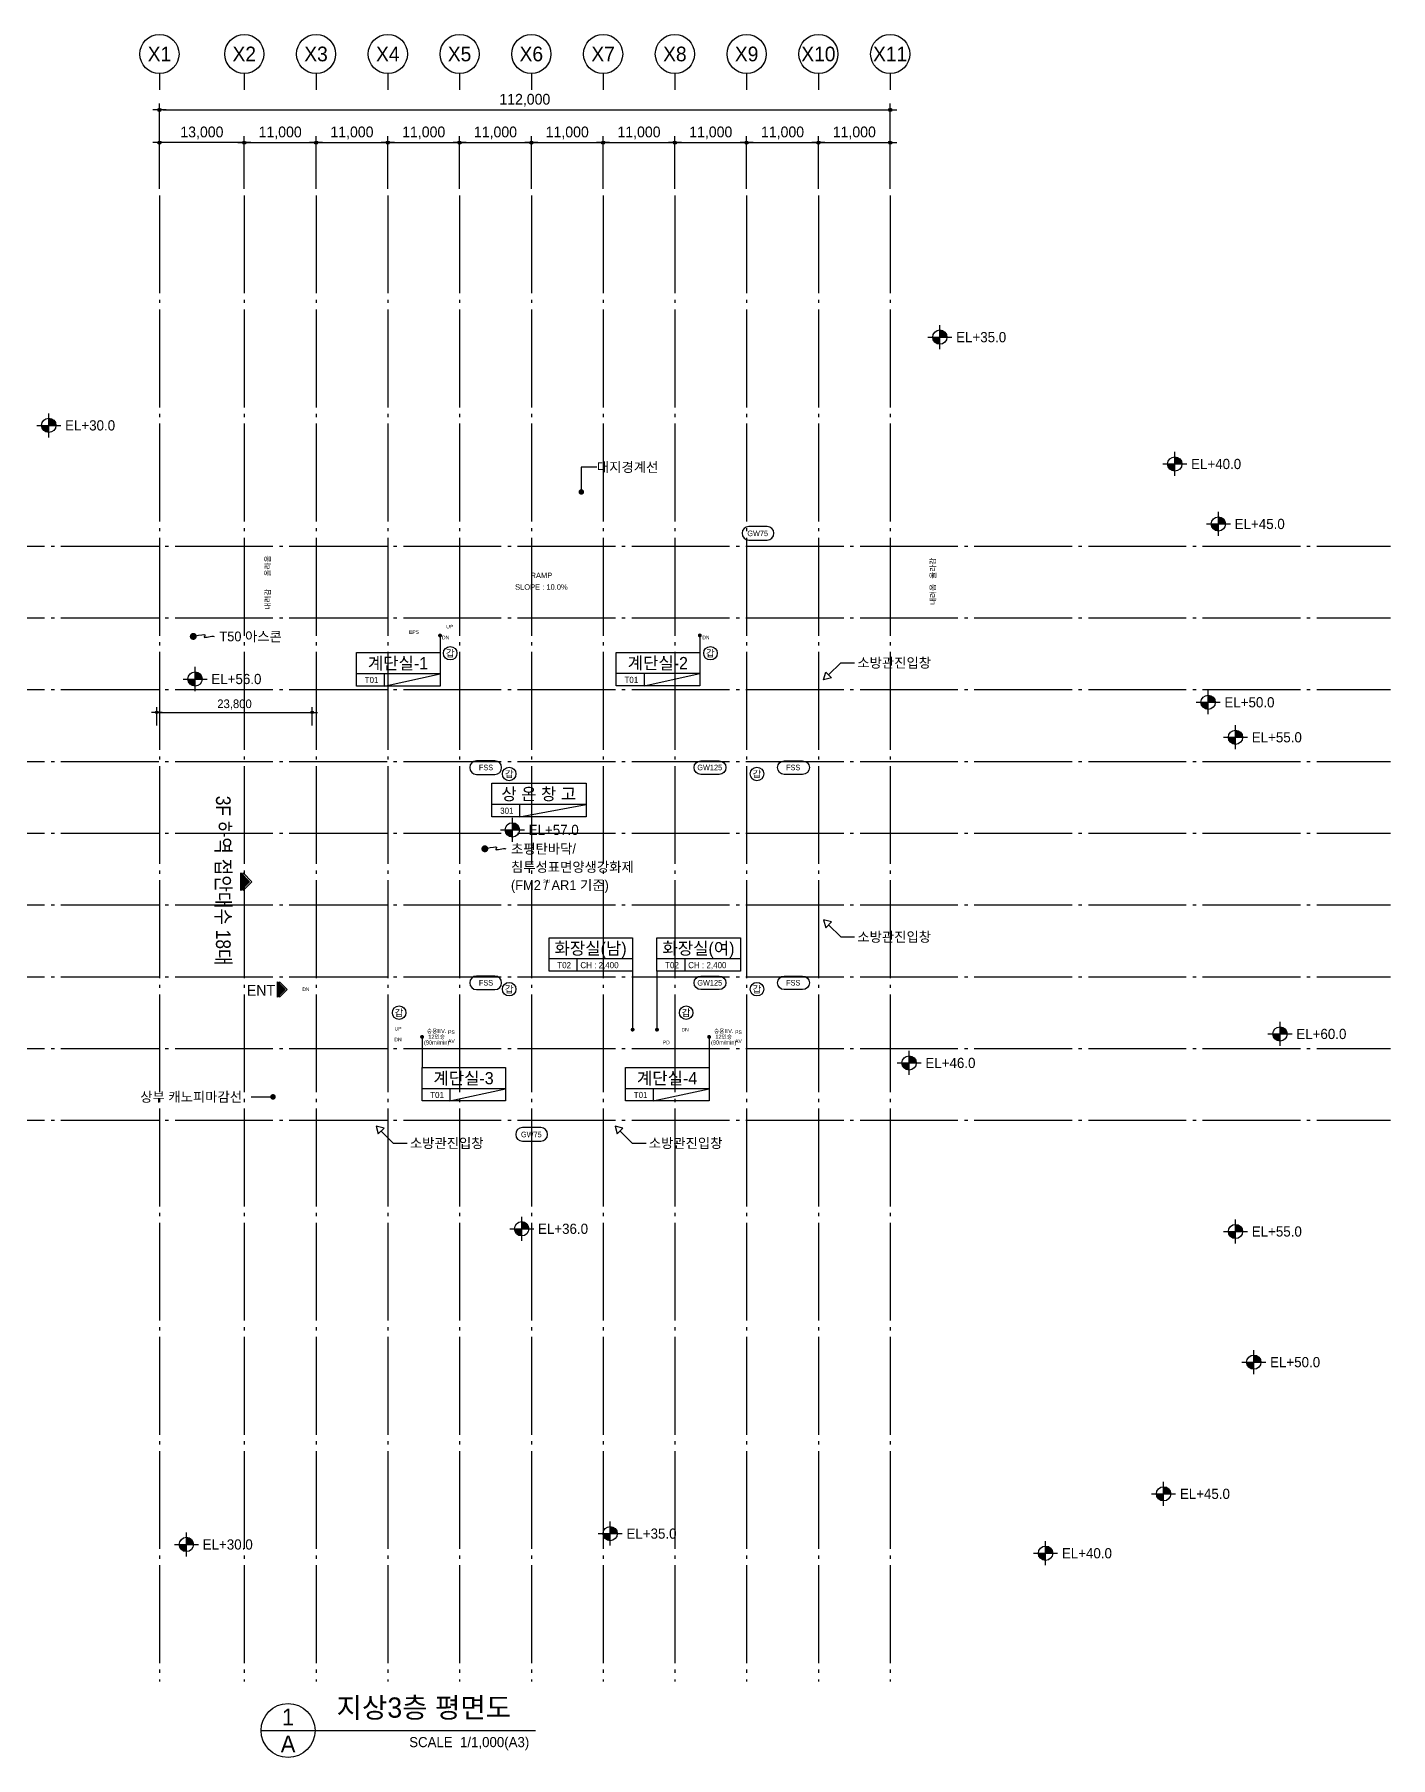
# Model space of a CAD drawing. Header units: millimetres. Extents: x 252735598 to 255219468, y 504282078 to 504550014.
# Drawn here: x 254541212 to 254749067, y 504285874 to 504550014 of the extents above; entities that cross this region are included whole.
import ezdxf
from ezdxf.enums import TextEntityAlignment as Align

# ---------------------------------------------------------------- set-up
doc = ezdxf.new("R2010")
doc.units = ezdxf.units.MM
doc.linetypes.add('CEN', pattern=[35, 30, -2, 1, -2])
for name, color, linetype in [('4A.TEC CEN', 1, 'CEN'), ('4A.TEC DIM', 7, 'Continuous'), ('4A.TEC TEXT', 7, 'Continuous'), ('4A.TEC TEXT 1', 3, 'Continuous'), ('4A.TEC TEXT 2', 3, 'Continuous'), ('4A.TEC 심볼', 7, 'Continuous'), ('㈜SE&C DIM', 7, 'Continuous'), ('㈜SE&C TEXT', 7, 'Continuous'), ('㈜SE&C TEXT 1', 3, 'Continuous')]:
    doc.layers.add(name, color=color, linetype=linetype)
doc.layers.add('DEFPOINT', color=135, linetype='Continuous', plot=False)
doc.styles.add('돋움', font='')
doc.styles.get('돋움').set_extended_font_data('돋움')
doc.dimstyles.new('DIM_400(외부치수)', dxfattribs={"dimscale": 1200, "dimtxt": 3.3, "dimasz": 1, "dimexe": 2, "dimexo": 2, "dimgap": 1, "dimtad": 1, "dimdec": 0, "dimdsep": 46, "dimlunit": 6, "dimtxsty": '돋움', "dimblk1": 'DIMDOT', "dimblk2": 'DIMDOT', "dimsah": 1, "dimcen": 2.5, "dimdle": 1.5, "dimclrd": 8, "dimclre": 8, "dimclrt": 3, "dimadec": 0, "dimazin": 0, "dimtfac": 1, "dimtdec": 0, "dimtix": 1, "dimtmove": 2, "dimatfit": 3, "dimldrblk": 'DIMDOT', "dimfxl": 1, "dimtvp": 1, "dimtolj": 1, "dimtzin": 0, "dimarcsym": 0})
doc.dimstyles.new('DIM_600(외부치수)', dxfattribs={"dimscale": 400, "dimtxt": 3.3, "dimasz": 1, "dimexe": 2, "dimexo": 2, "dimgap": 1, "dimtad": 1, "dimdec": 0, "dimdsep": 46, "dimlunit": 6, "dimtxsty": '돋움', "dimblk1": 'DIMDOT', "dimblk2": 'DIMDOT', "dimsah": 1, "dimcen": 2.5, "dimdle": 1.5, "dimclrd": 8, "dimclre": 8, "dimclrt": 3, "dimadec": 0, "dimazin": 0, "dimtfac": 1, "dimtdec": 0, "dimtix": 1, "dimtmove": 2, "dimatfit": 3, "dimldrblk": 'DIMDOT', "dimfxl": 1, "dimtvp": 1, "dimtolj": 1, "dimtzin": 0, "dimarcsym": 0})

# ---------------------------------------------------------------- blocks, each defined once
blk = doc.blocks.new('DIMDOT')
at = {"color": 0}
blk.add_line((-2, 0), (2, 0), dxfattribs=at)
for radius in [0.5, 0.25]:
    blk.add_circle((0, 0), radius, dxfattribs=at)
blk = doc.blocks.new('*D94')
at = {"layer": '4A.TEC DIM', "color": 8, "lineweight": -2, "transparency": 16777216}
for p, q in [((169308, -38163), (169308, -25069)), ((169808, -26069), (280808, -26069)), ((281308, -38163), (281308, -25069))]:
    blk.add_line(p, q, dxfattribs=at)
at = {"layer": 'Defpoints', "color": 0, "transparency": 16777216}
for p in [(281308, -26069), (169308, -39163), (281308, -39163)]:
    blk.add_point(p, dxfattribs=at)
at = {"layer": '4A.TEC DIM', "color": 8, "lineweight": -2, "transparency": 16777216, "xscale": 500, "yscale": 500, "zscale": 500, "rotation": 180}
blk.add_blockref('DIMDOT', (169308, -26069), dxfattribs=at)
at = {"layer": '4A.TEC DIM', "color": 8, "lineweight": -2, "transparency": 16777216, "xscale": 500, "yscale": 500, "zscale": 500}
blk.add_blockref('DIMDOT', (281308, -26069), dxfattribs=at)
at = {"layer": '4A.TEC DIM', "color": 3, "transparency": 16777216, "insert": (225308, -24584), "char_height": 1650, "attachment_point": 5, "style": '돋움'}
blk.add_mtext('\\A1;112,000', dxfattribs=at)
blk = doc.blocks.new('ccs122')
at = {"layer": '4A.TEC 심볼'}
blk.add_line((0, 8), (0, 3), dxfattribs=at)
blk.add_circle((0, 14), 6, dxfattribs=at)
at = {"layer": '4A.TEC TEXT 2', "color": 3, "style": '돋움'}
blk.add_attdef('NO', text='', height=4.5, dxfattribs=at).set_placement((-0.01, 14.02), align=Align.MIDDLE_CENTER)
blk = doc.blocks.new('*D103')
at = {"layer": '4A.TEC DIM', "color": 8, "lineweight": -2, "transparency": 16777216}
for p, q in [((169308, -38163), (169308, -30082)), ((181808, -31082), (169808, -31082)), ((182308, -38163), (182308, -30082))]:
    blk.add_line(p, q, dxfattribs=at)
at = {"layer": 'Defpoints', "color": 0, "transparency": 16777216}
for p in [(169308, -31082), (169308, -39163), (182308, -39163)]:
    blk.add_point(p, dxfattribs=at)
at = {"layer": '4A.TEC DIM', "color": 8, "lineweight": -2, "transparency": 16777216, "xscale": 500, "yscale": 500, "zscale": 500, "rotation": 180}
blk.add_blockref('DIMDOT', (169308, -31082), dxfattribs=at)
at = {"layer": '4A.TEC DIM', "color": 8, "lineweight": -2, "transparency": 16777216, "xscale": 500, "yscale": 500, "zscale": 500}
blk.add_blockref('DIMDOT', (182308, -31082), dxfattribs=at)
at = {"layer": '4A.TEC DIM', "color": 3, "transparency": 16777216, "insert": (175808, -29597), "char_height": 1650, "attachment_point": 5, "style": '돋움'}
blk.add_mtext('\\A1;13,000', dxfattribs=at)
blk = doc.blocks.new('*D105')
at = {"layer": '4A.TEC DIM', "color": 8, "lineweight": -2, "transparency": 16777216}
for p, q in [((270308, -38163), (270308, -30082)), ((270808, -31082), (280808, -31082)), ((281308, -38163), (281308, -30082))]:
    blk.add_line(p, q, dxfattribs=at)
at = {"layer": 'Defpoints', "color": 0, "transparency": 16777216}
for p in [(281308, -31082), (270308, -39163), (281308, -39163)]:
    blk.add_point(p, dxfattribs=at)
at = {"layer": '4A.TEC DIM', "color": 8, "lineweight": -2, "transparency": 16777216, "xscale": 500, "yscale": 500, "zscale": 500, "rotation": 180}
blk.add_blockref('DIMDOT', (270308, -31082), dxfattribs=at)
at = {"layer": '4A.TEC DIM', "color": 8, "lineweight": -2, "transparency": 16777216, "xscale": 500, "yscale": 500, "zscale": 500}
blk.add_blockref('DIMDOT', (281308, -31082), dxfattribs=at)
at = {"layer": '4A.TEC DIM', "color": 3, "transparency": 16777216, "insert": (275808, -29597), "char_height": 1650, "attachment_point": 5, "style": '돋움'}
blk.add_mtext('\\A1;11,000', dxfattribs=at)
blk = doc.blocks.new('*D106')
at = {"layer": '4A.TEC DIM', "color": 8, "lineweight": -2, "transparency": 16777216}
for p, q in [((259308, -38163), (259308, -30082)), ((259808, -31082), (269808, -31082)), ((270308, -38163), (270308, -30082))]:
    blk.add_line(p, q, dxfattribs=at)
at = {"layer": 'Defpoints', "color": 0, "transparency": 16777216}
for p in [(270308, -31082), (259308, -39163), (270308, -39163)]:
    blk.add_point(p, dxfattribs=at)
at = {"layer": '4A.TEC DIM', "color": 8, "lineweight": -2, "transparency": 16777216, "xscale": 500, "yscale": 500, "zscale": 500, "rotation": 180}
blk.add_blockref('DIMDOT', (259308, -31082), dxfattribs=at)
at = {"layer": '4A.TEC DIM', "color": 8, "lineweight": -2, "transparency": 16777216, "xscale": 500, "yscale": 500, "zscale": 500}
blk.add_blockref('DIMDOT', (270308, -31082), dxfattribs=at)
at = {"layer": '4A.TEC DIM', "color": 3, "transparency": 16777216, "insert": (264808, -29597), "char_height": 1650, "attachment_point": 5, "style": '돋움'}
blk.add_mtext('\\A1;11,000', dxfattribs=at)
blk = doc.blocks.new('*D107')
at = {"layer": '4A.TEC DIM', "color": 8, "lineweight": -2, "transparency": 16777216}
for p, q in [((248308, -38163), (248308, -30082)), ((248808, -31082), (258808, -31082)), ((259308, -38163), (259308, -30082))]:
    blk.add_line(p, q, dxfattribs=at)
at = {"layer": 'Defpoints', "color": 0, "transparency": 16777216}
for p in [(259308, -31082), (248308, -39163), (259308, -39163)]:
    blk.add_point(p, dxfattribs=at)
at = {"layer": '4A.TEC DIM', "color": 8, "lineweight": -2, "transparency": 16777216, "xscale": 500, "yscale": 500, "zscale": 500, "rotation": 180}
blk.add_blockref('DIMDOT', (248308, -31082), dxfattribs=at)
at = {"layer": '4A.TEC DIM', "color": 8, "lineweight": -2, "transparency": 16777216, "xscale": 500, "yscale": 500, "zscale": 500}
blk.add_blockref('DIMDOT', (259308, -31082), dxfattribs=at)
at = {"layer": '4A.TEC DIM', "color": 3, "transparency": 16777216, "insert": (253808, -29597), "char_height": 1650, "attachment_point": 5, "style": '돋움'}
blk.add_mtext('\\A1;11,000', dxfattribs=at)
blk = doc.blocks.new('*D108')
at = {"layer": '4A.TEC DIM', "color": 8, "lineweight": -2, "transparency": 16777216}
for p, q in [((237308, -38163), (237308, -30082)), ((237808, -31082), (247808, -31082)), ((248308, -38163), (248308, -30082))]:
    blk.add_line(p, q, dxfattribs=at)
at = {"layer": 'Defpoints', "color": 0, "transparency": 16777216}
for p in [(248308, -31082), (237308, -39163), (248308, -39163)]:
    blk.add_point(p, dxfattribs=at)
at = {"layer": '4A.TEC DIM', "color": 8, "lineweight": -2, "transparency": 16777216, "xscale": 500, "yscale": 500, "zscale": 500, "rotation": 180}
blk.add_blockref('DIMDOT', (237308, -31082), dxfattribs=at)
at = {"layer": '4A.TEC DIM', "color": 8, "lineweight": -2, "transparency": 16777216, "xscale": 500, "yscale": 500, "zscale": 500}
blk.add_blockref('DIMDOT', (248308, -31082), dxfattribs=at)
at = {"layer": '4A.TEC DIM', "color": 3, "transparency": 16777216, "insert": (242808, -29597), "char_height": 1650, "attachment_point": 5, "style": '돋움'}
blk.add_mtext('\\A1;11,000', dxfattribs=at)
blk = doc.blocks.new('*D109')
at = {"layer": '4A.TEC DIM', "color": 8, "lineweight": -2, "transparency": 16777216}
for p, q in [((226308, -38163), (226308, -30082)), ((226808, -31082), (236808, -31082)), ((237308, -38163), (237308, -30082))]:
    blk.add_line(p, q, dxfattribs=at)
at = {"layer": 'Defpoints', "color": 0, "transparency": 16777216}
for p in [(237308, -31082), (226308, -39163), (237308, -39163)]:
    blk.add_point(p, dxfattribs=at)
at = {"layer": '4A.TEC DIM', "color": 8, "lineweight": -2, "transparency": 16777216, "xscale": 500, "yscale": 500, "zscale": 500, "rotation": 180}
blk.add_blockref('DIMDOT', (226308, -31082), dxfattribs=at)
at = {"layer": '4A.TEC DIM', "color": 8, "lineweight": -2, "transparency": 16777216, "xscale": 500, "yscale": 500, "zscale": 500}
blk.add_blockref('DIMDOT', (237308, -31082), dxfattribs=at)
at = {"layer": '4A.TEC DIM', "color": 3, "transparency": 16777216, "insert": (231808, -29597), "char_height": 1650, "attachment_point": 5, "style": '돋움'}
blk.add_mtext('\\A1;11,000', dxfattribs=at)
blk = doc.blocks.new('*D110')
at = {"layer": '4A.TEC DIM', "color": 8, "lineweight": -2, "transparency": 16777216}
for p, q in [((215308, -38163), (215308, -30082)), ((215808, -31082), (225808, -31082)), ((226308, -38163), (226308, -30082))]:
    blk.add_line(p, q, dxfattribs=at)
at = {"layer": 'Defpoints', "color": 0, "transparency": 16777216}
for p in [(226308, -31082), (215308, -39163), (226308, -39163)]:
    blk.add_point(p, dxfattribs=at)
at = {"layer": '4A.TEC DIM', "color": 8, "lineweight": -2, "transparency": 16777216, "xscale": 500, "yscale": 500, "zscale": 500, "rotation": 180}
blk.add_blockref('DIMDOT', (215308, -31082), dxfattribs=at)
at = {"layer": '4A.TEC DIM', "color": 8, "lineweight": -2, "transparency": 16777216, "xscale": 500, "yscale": 500, "zscale": 500}
blk.add_blockref('DIMDOT', (226308, -31082), dxfattribs=at)
at = {"layer": '4A.TEC DIM', "color": 3, "transparency": 16777216, "insert": (220808, -29597), "char_height": 1650, "attachment_point": 5, "style": '돋움'}
blk.add_mtext('\\A1;11,000', dxfattribs=at)
blk = doc.blocks.new('*D111')
at = {"layer": '4A.TEC DIM', "color": 8, "lineweight": -2, "transparency": 16777216}
for p, q in [((204308, -38163), (204308, -30082)), ((204808, -31082), (214808, -31082)), ((215308, -38163), (215308, -30082))]:
    blk.add_line(p, q, dxfattribs=at)
at = {"layer": 'Defpoints', "color": 0, "transparency": 16777216}
for p in [(215308, -31082), (204308, -39163), (215308, -39163)]:
    blk.add_point(p, dxfattribs=at)
at = {"layer": '4A.TEC DIM', "color": 8, "lineweight": -2, "transparency": 16777216, "xscale": 500, "yscale": 500, "zscale": 500, "rotation": 180}
blk.add_blockref('DIMDOT', (204308, -31082), dxfattribs=at)
at = {"layer": '4A.TEC DIM', "color": 8, "lineweight": -2, "transparency": 16777216, "xscale": 500, "yscale": 500, "zscale": 500}
blk.add_blockref('DIMDOT', (215308, -31082), dxfattribs=at)
at = {"layer": '4A.TEC DIM', "color": 3, "transparency": 16777216, "insert": (209808, -29597), "char_height": 1650, "attachment_point": 5, "style": '돋움'}
blk.add_mtext('\\A1;11,000', dxfattribs=at)
blk = doc.blocks.new('*D112')
at = {"layer": '4A.TEC DIM', "color": 8, "lineweight": -2, "transparency": 16777216}
for p, q in [((193308, -38163), (193308, -30082)), ((193808, -31082), (203808, -31082)), ((204308, -38163), (204308, -30082))]:
    blk.add_line(p, q, dxfattribs=at)
at = {"layer": 'Defpoints', "color": 0, "transparency": 16777216}
for p in [(204308, -31082), (193308, -39163), (204308, -39163)]:
    blk.add_point(p, dxfattribs=at)
at = {"layer": '4A.TEC DIM', "color": 8, "lineweight": -2, "transparency": 16777216, "xscale": 500, "yscale": 500, "zscale": 500, "rotation": 180}
blk.add_blockref('DIMDOT', (193308, -31082), dxfattribs=at)
at = {"layer": '4A.TEC DIM', "color": 8, "lineweight": -2, "transparency": 16777216, "xscale": 500, "yscale": 500, "zscale": 500}
blk.add_blockref('DIMDOT', (204308, -31082), dxfattribs=at)
at = {"layer": '4A.TEC DIM', "color": 3, "transparency": 16777216, "insert": (198808, -29597), "char_height": 1650, "attachment_point": 5, "style": '돋움'}
blk.add_mtext('\\A1;11,000', dxfattribs=at)
blk = doc.blocks.new('*D113')
at = {"layer": '4A.TEC DIM', "color": 8, "lineweight": -2, "transparency": 16777216}
for p, q in [((182308, -38163), (182308, -30082)), ((182808, -31082), (192808, -31082)), ((193308, -38163), (193308, -30082))]:
    blk.add_line(p, q, dxfattribs=at)
at = {"layer": 'Defpoints', "color": 0, "transparency": 16777216}
for p in [(193308, -31082), (182308, -39163), (193308, -39163)]:
    blk.add_point(p, dxfattribs=at)
at = {"layer": '4A.TEC DIM', "color": 8, "lineweight": -2, "transparency": 16777216, "xscale": 500, "yscale": 500, "zscale": 500, "rotation": 180}
blk.add_blockref('DIMDOT', (182308, -31082), dxfattribs=at)
at = {"layer": '4A.TEC DIM', "color": 8, "lineweight": -2, "transparency": 16777216, "xscale": 500, "yscale": 500, "zscale": 500}
blk.add_blockref('DIMDOT', (193308, -31082), dxfattribs=at)
at = {"layer": '4A.TEC DIM', "color": 3, "transparency": 16777216, "insert": (187808, -29597), "char_height": 1650, "attachment_point": 5, "style": '돋움'}
blk.add_mtext('\\A1;11,000', dxfattribs=at)
blk = doc.blocks.new('FL-LEVEL1')
at = {"layer": '4A.TEC 심볼', "linetype": 'ByBlock'}
h = blk.add_hatch(color=256, dxfattribs=at)
h.paths.add_polyline_path([(295, 175), (295, 0), (470, 0, 0.414214)])
h.paths.add_polyline_path([(295, 0), (120, 0, 0.414214), (295, -175)])
for p, q in [((0, 0), (590, 0)), ((295, -295), (295, 295))]:
    blk.add_line(p, q, dxfattribs=at)
blk.add_circle((295, 0), 175, dxfattribs=at)
at = {"layer": '4A.TEC TEXT 2', "color": 3, "linetype": 'ByBlock', "style": '돋움'}
blk.add_attdef('FL', text='', height=250, dxfattribs=at).set_placement((695, 0), align=Align.MIDDLE_LEFT)
blk = doc.blocks.new('zw$CF70')
at = {"layer": '4A.TEC 심볼', "color": 1, "const_width": 640}
blk.add_lwpolyline([(320, 7842, 1), (961, 7842, 1)], format="xyb", close=True, dxfattribs=at)
at = {"layer": '4A.TEC 심볼', "color": 1}
blk.add_lwpolyline([(642, 7842), (1607, 8062), (2240, 8164), (2606, 8172), (2767, 8112), (2789, 8009), (2736, 7889), (2671, 7777), (2659, 7697), (2749, 7670), (2931, 7686), (3177, 7730), (3464, 7787), (3763, 7842), (4050, 7880), (4299, 7885), (4484, 7842)], dxfattribs=at)
at = {"layer": '4A.TEC TEXT', "style": '돋움'}
for s, height, p in [('초평탄바닥/', 1800, (5445, 7842)), ('침투성표면양생강화제', 1800, (5445, 4499)), ('(FM2 / AR1 기준)', 1800, (5445, 1156)), ('3rd', 600, (11376, 1901))]:
    blk.add_text(s, height=height, dxfattribs=at).set_placement(p, align=Align.MIDDLE_LEFT)
blk = doc.blocks.new('*D58')
at = {"layer": 'Defpoints', "color": 0, "transparency": 16777216}
for p in [(254583774, 504446099), (254559974, 504443306), (254583774, 504443306)]:
    blk.add_point(p, dxfattribs=at)
at = {"layer": '㈜SE&C DIM', "color": 8, "lineweight": -2, "ltscale": 10, "transparency": 16777216}
for p, q in [((254559974, 504444106), (254559974, 504446899)), ((254583774, 504444106), (254583774, 504446899)), ((254560374, 504446099), (254583374, 504446099))]:
    blk.add_line(p, q, dxfattribs=at)
at = {"layer": '㈜SE&C DIM', "color": 8, "lineweight": -2, "transparency": 16777216, "xscale": 400, "yscale": 400, "zscale": 400, "rotation": 180}
blk.add_blockref('DIMDOT', (254559974, 504446099), dxfattribs=at)
at = {"layer": '㈜SE&C DIM', "color": 8, "lineweight": -2, "transparency": 16777216, "xscale": 400, "yscale": 400, "zscale": 400}
blk.add_blockref('DIMDOT', (254583774, 504446099), dxfattribs=at)
at = {"layer": '㈜SE&C DIM', "color": 3, "transparency": 16777216, "insert": (254571874, 504447287), "char_height": 1320, "attachment_point": 5, "style": '돋움'}
blk.add_mtext('\\A1;23,800', dxfattribs=at)
blk = doc.blocks.new('dwg9CDF')
at = {"layer": '4A.TEC 심볼', "color": 3, "linetype": 'ByBlock'}
ref = blk.add_blockref('FL-LEVEL1', (287075, -60898, 36666), dxfattribs=dict(at, xscale=6.250000000000405, yscale=6.250000000000405, zscale=6.250000000000405))
ref.add_attrib('FL', 'EL+35.0', dxfattribs={"layer": '4A.TEC TEXT 1', "color": 3, "linetype": 'ByBlock', "height": 1562.5, "style": '돋움'}).set_placement((291419, -60898, 36666), align=Align.MIDDLE_LEFT)
ref = blk.add_blockref('FL-LEVEL1', (150493, -74424, 31666), dxfattribs=dict(at, xscale=6.250000000000405, yscale=6.250000000000405, zscale=6.250000000000405))
ref.add_attrib('FL', 'EL+30.0', dxfattribs={"layer": '4A.TEC TEXT 1', "color": 3, "linetype": 'ByBlock', "height": 1562.5, "style": '돋움'}).set_placement((154837, -74424, 31666), align=Align.MIDDLE_LEFT)
ref = blk.add_blockref('FL-LEVEL1', (323089, -80342, 36666), dxfattribs=dict(at, xscale=6.250000000000405, yscale=6.250000000000405, zscale=6.250000000000405))
ref.add_attrib('FL', 'EL+40.0', dxfattribs={"layer": '4A.TEC TEXT 1', "color": 3, "linetype": 'ByBlock', "height": 1562.5, "style": '돋움'}).set_placement((327433, -80342, 36666), align=Align.MIDDLE_LEFT)
ref = blk.add_blockref('FL-LEVEL1', (329769, -89536, 46666), dxfattribs=dict(at, xscale=6.250000000000405, yscale=6.250000000000405, zscale=6.250000000000405))
ref.add_attrib('FL', 'EL+45.0', dxfattribs={"layer": '4A.TEC TEXT 1', "color": 3, "linetype": 'ByBlock', "height": 1562.5, "style": '돋움'}).set_placement((334113, -89536, 46666), align=Align.MIDDLE_LEFT)
ref = blk.add_blockref('FL-LEVEL1', (328195, -116874, 51666), dxfattribs=dict(at, xscale=6.250000000000405, yscale=6.250000000000405, zscale=6.250000000000405))
ref.add_attrib('FL', 'EL+50.0', dxfattribs={"layer": '4A.TEC TEXT 1', "color": 3, "linetype": 'ByBlock', "height": 1562.5, "style": '돋움'}).set_placement((332539, -116874, 51666), align=Align.MIDDLE_LEFT)
ref = blk.add_blockref('FL-LEVEL1', (332391, -122240, 56666), dxfattribs=dict(at, xscale=6.250000000000405, yscale=6.250000000000405, zscale=6.250000000000405))
ref.add_attrib('FL', 'EL+55.0', dxfattribs={"layer": '4A.TEC TEXT 1', "color": 3, "linetype": 'ByBlock', "height": 1562.5, "style": '돋움'}).set_placement((336735, -122240, 56666), align=Align.MIDDLE_LEFT)
ref = blk.add_blockref('FL-LEVEL1', (339218, -167717, 226666), dxfattribs=dict(at, xscale=6.250000000000405, yscale=6.250000000000405, zscale=6.250000000000405))
ref.add_attrib('FL', 'EL+60.0', dxfattribs={"layer": '4A.TEC TEXT 1', "color": 3, "linetype": 'ByBlock', "height": 1562.5, "style": '돋움'}).set_placement((343562, -167717, 226666), align=Align.MIDDLE_LEFT)
ref = blk.add_blockref('FL-LEVEL1', (332391, -197997, 56666), dxfattribs=dict(at, xscale=6.250000000000405, yscale=6.250000000000405, zscale=6.250000000000405))
ref.add_attrib('FL', 'EL+55.0', dxfattribs={"layer": '4A.TEC TEXT 1', "color": 3, "linetype": 'ByBlock', "height": 1562.5, "style": '돋움'}).set_placement((336735, -197997, 56666), align=Align.MIDDLE_LEFT)
ref = blk.add_blockref('FL-LEVEL1', (335195, -218028, 51666), dxfattribs=dict(at, xscale=6.250000000000405, yscale=6.250000000000405, zscale=6.250000000000405))
ref.add_attrib('FL', 'EL+50.0', dxfattribs={"layer": '4A.TEC TEXT 1', "color": 3, "linetype": 'ByBlock', "height": 1562.5, "style": '돋움'}).set_placement((339539, -218028, 51666), align=Align.MIDDLE_LEFT)
ref = blk.add_blockref('FL-LEVEL1', (321367, -238214, 46666), dxfattribs=dict(at, xscale=6.250000000000405, yscale=6.250000000000405, zscale=6.250000000000405))
ref.add_attrib('FL', 'EL+45.0', dxfattribs={"layer": '4A.TEC TEXT 1', "color": 3, "linetype": 'ByBlock', "height": 1562.5, "style": '돋움'}).set_placement((325711, -238214, 46666), align=Align.MIDDLE_LEFT)
ref = blk.add_blockref('FL-LEVEL1', (236546, -244313, 36666), dxfattribs=dict(at, xscale=6.250000000000405, yscale=6.250000000000405, zscale=6.250000000000405))
ref.add_attrib('FL', 'EL+35.0', dxfattribs={"layer": '4A.TEC TEXT 1', "color": 3, "linetype": 'ByBlock', "height": 1562.5, "style": '돋움'}).set_placement((240890, -244313, 36666), align=Align.MIDDLE_LEFT)
ref = blk.add_blockref('FL-LEVEL1', (171588, -245977, 31666), dxfattribs=dict(at, xscale=6.250000000000405, yscale=6.250000000000405, zscale=6.250000000000405))
ref.add_attrib('FL', 'EL+30.0', dxfattribs={"layer": '4A.TEC TEXT 1', "color": 3, "linetype": 'ByBlock', "height": 1562.5, "style": '돋움'}).set_placement((175932, -245977, 31666), align=Align.MIDDLE_LEFT)
ref = blk.add_blockref('FL-LEVEL1', (303281, -247320, 41666), dxfattribs=dict(at, xscale=6.250000000000405, yscale=6.250000000000405, zscale=6.250000000000405))
ref.add_attrib('FL', 'EL+40.0', dxfattribs={"layer": '4A.TEC TEXT 1', "color": 3, "linetype": 'ByBlock', "height": 1562.5, "style": '돋움'}).set_placement((307625, -247320, 41666), align=Align.MIDDLE_LEFT)
blk = doc.blocks.new('dwgFD3B')
at = {"layer": '4A.TEC CEN', "color": 250, "ltscale": 500}
for p, q in [((49194.51, -92936.83, -3333.33), (358000, -92936.83, -3333.33)), ((49194.51, -103936.83, -3333.33), (358000, -103936.83, -3333.33)), ((49194.51, -114936.83, -3333.33), (358000, -114936.83, -3333.33)), ((49194.51, -125936.83, -3333.33), (358000, -125936.83, -3333.33)), ((49194.51, -136936.83, -3333.33), (358000, -136936.83, -3333.33)), ((49194.51, -147936.83, -3333.33), (358000, -147936.83, -3333.33)), ((49194.51, -158936.83, -3333.33), (358000, -158936.83, -3333.33)), ((49194.51, -169936.83, -3333.33), (358000, -169936.83, -3333.33)), ((49194.51, -180936.83, -3333.33), (358000, -180936.83, -3333.33))]:
    blk.add_line(p, q, dxfattribs=at)
at = {"layer": '4A.TEC CEN', "color": 250, "ltscale": 500, "elevation": -3333.33}
for points in [[(169307.63, -39163.16), (169307.63, -267000)], [(182307.63, -39163.16), (182307.63, -267000)], [(193307.63, -39163.16), (193307.63, -267000)], [(204307.63, -39163.16), (204307.63, -267000)], [(215307.63, -39163.16), (215307.63, -267000)], [(226307.63, -39163.16), (226307.63, -267000)], [(237307.63, -39163.16), (237307.63, -267000)], [(248307.63, -39163.16), (248307.63, -267000)], [(259307.63, -39163.16), (259307.63, -267000)], [(270307.63, -39163.16), (270307.63, -267000)], [(281307.63, -39163.16), (281307.63, -267000)]]:
    blk.add_lwpolyline(points, dxfattribs=at)
at = {"layer": '4A.TEC 심볼'}
ref = blk.add_blockref('ccs122', (169307.63, -24500.01, 1666.22), dxfattribs=dict(at, xscale=499.9999977496833, yscale=499.9999977496833, zscale=499.9999977496833))
ref.add_attrib('NO', 'X1', dxfattribs={"layer": '0', "color": 3, "height": 2250, "style": '돋움'}).set_placement((169304.55, -17491.05, 1666.22), align=Align.MIDDLE_CENTER)
ref = blk.add_blockref('ccs122', (182307.63, -24500, -3333.78), dxfattribs=dict(at, xscale=499.9999977496833, yscale=499.9999977496833, zscale=499.9999977496833))
ref.add_attrib('NO', 'X2', dxfattribs={"layer": '0', "color": 3, "height": 2250, "style": '돋움'}).set_placement((182304.55, -17491.04, -3333.78), align=Align.MIDDLE_CENTER)
ref = blk.add_blockref('ccs122', (193307.63, -24500, -3333.78), dxfattribs=dict(at, xscale=499.9999977496833, yscale=499.9999977496833, zscale=499.9999977496833))
ref.add_attrib('NO', 'X3', dxfattribs={"layer": '0', "color": 3, "height": 2250, "style": '돋움'}).set_placement((193304.55, -17491.04, -3333.78), align=Align.MIDDLE_CENTER)
ref = blk.add_blockref('ccs122', (204307.63, -24500, -3333.78), dxfattribs=dict(at, xscale=499.9999977496833, yscale=499.9999977496833, zscale=499.9999977496833))
ref.add_attrib('NO', 'X4', dxfattribs={"layer": '0', "color": 3, "height": 2250, "style": '돋움'}).set_placement((204304.55, -17491.04, -3333.78), align=Align.MIDDLE_CENTER)
ref = blk.add_blockref('ccs122', (215307.63, -24500, -3333.78), dxfattribs=dict(at, xscale=499.9999977496833, yscale=499.9999977496833, zscale=499.9999977496833))
ref.add_attrib('NO', 'X5', dxfattribs={"layer": '0', "color": 3, "height": 2250, "style": '돋움'}).set_placement((215304.55, -17491.04, -3333.78), align=Align.MIDDLE_CENTER)
ref = blk.add_blockref('ccs122', (226307.63, -24500, -3333.78), dxfattribs=dict(at, xscale=499.9999977496833, yscale=499.9999977496833, zscale=499.9999977496833))
ref.add_attrib('NO', 'X6', dxfattribs={"layer": '0', "color": 3, "height": 2250, "style": '돋움'}).set_placement((226304.55, -17491.04, -3333.78), align=Align.MIDDLE_CENTER)
ref = blk.add_blockref('ccs122', (237307.63, -24499.99, -3333.78), dxfattribs=dict(at, xscale=499.9999977496833, yscale=499.9999977496833, zscale=499.9999977496833))
ref.add_attrib('NO', 'X7', dxfattribs={"layer": '0', "color": 3, "height": 2250, "style": '돋움'}).set_placement((237304.55, -17491.04, -3333.78), align=Align.MIDDLE_CENTER)
ref = blk.add_blockref('ccs122', (248307.63, -24500, -3333.78), dxfattribs=dict(at, xscale=499.9999977496833, yscale=499.9999977496833, zscale=499.9999977496833))
ref.add_attrib('NO', 'X8', dxfattribs={"layer": '0', "color": 3, "height": 2250, "style": '돋움'}).set_placement((248304.55, -17491.04, -3333.78), align=Align.MIDDLE_CENTER)
ref = blk.add_blockref('ccs122', (259307.63, -24499.99, -3333.78), dxfattribs=dict(at, xscale=499.9999977496833, yscale=499.9999977496833, zscale=499.9999977496833))
ref.add_attrib('NO', 'X9', dxfattribs={"layer": '0', "color": 3, "height": 2250, "style": '돋움'}).set_placement((259304.55, -17491.04, -3333.78), align=Align.MIDDLE_CENTER)
ref = blk.add_blockref('ccs122', (270307.63, -24500, -3333.78), dxfattribs=dict(at, xscale=499.9999977496833, yscale=499.9999977496833, zscale=499.9999977496833))
ref.add_attrib('NO', 'X10', dxfattribs={"layer": '0', "color": 3, "height": 2250, "style": '돋움'}).set_placement((270304.55, -17491.04, -3333.78), align=Align.MIDDLE_CENTER)
ref = blk.add_blockref('ccs122', (281307.63, -24500, -3333.78), dxfattribs=dict(at, xscale=499.9999977496833, yscale=499.9999977496833, zscale=499.9999977496833))
ref.add_attrib('NO', 'X11', dxfattribs={"layer": '0', "color": 3, "height": 2250, "style": '돋움'}).set_placement((281304.55, -17491.04, -3333.78), align=Align.MIDDLE_CENTER)
at = {"layer": '4A.TEC DIM'}
for base, p1, p2, picture, middle in [((281307.63, -26068.86, 1666.22), (169307.63, -39163.16, 1666.22), (281307.63, -39163.16, 1666.22), '*D94', (225307.63, -24583.79, 1666.22)), ((169307.63, -31081.58, 1666.22), (182307.63, -39163.16, 1666.22), (169307.63, -39163.16, 1666.22), '*D103', (175807.63, -29596.51, 1666.22))]:
    dim = blk.add_linear_dim(base=base, p1=p1, p2=p2, dimstyle='DIM_600(외부치수)', override={"dimscale": 500, "dimdec": 1, "dimtxsty": '돋움', "dimblk1": 'DIMDOT', "dimblk2": 'DIMDOT'}, dxfattribs=at)
    dim.commit()
    dim.dimension.update_dxf_attribs({"geometry": picture, "text_midpoint": middle})
for base, p1, p2, picture, middle in [((193307.63, -31081.58, 1666.67), (182307.63, -39163.16, 1666.67), (193307.63, -39163.16, 1666.67), '*D113', (187807.63, -29596.51, 1666.67)), ((204307.63, -31081.58, 6666.22), (193307.63, -39163.16, 6666.22), (204307.63, -39163.16, 6666.22), '*D112', (198807.63, -29596.51, 6666.22)), ((215307.63, -31081.58, 1666.22), (204307.63, -39163.16, 1666.22), (215307.63, -39163.16, 1666.22), '*D111', (209807.63, -29596.51, 1666.22)), ((226307.63, -31081.58, 1666.22), (215307.63, -39163.16, 1666.22), (226307.63, -39163.16, 1666.22), '*D110', (220807.63, -29596.51, 1666.22)), ((237307.63, -31081.58, 1666.22), (226307.63, -39163.16, 1666.22), (237307.63, -39163.16, 1666.22), '*D109', (231807.63, -29596.51, 1666.22)), ((248307.63, -31081.58, 11666.22), (237307.63, -39163.16, 11666.22), (248307.63, -39163.16, 11666.22), '*D108', (242807.63, -29596.51, 11666.22)), ((259307.63, -31081.58, 6666.22), (248307.63, -39163.16, 6666.22), (259307.63, -39163.16, 6666.22), '*D107', (253807.63, -29596.51, 6666.22)), ((270307.63, -31081.58, 1666.22), (259307.63, -39163.16, 1666.22), (270307.63, -39163.16, 1666.22), '*D106', (264807.63, -29596.51, 1666.22)), ((281307.63, -31081.58, 1666.22), (270307.63, -39163.16, 1666.22), (281307.63, -39163.16, 1666.22), '*D105', (275807.63, -29596.51, 1666.22))]:
    dim = blk.add_linear_dim(base=base, p1=p1, p2=p2, angle=180, dimstyle='DIM_600(외부치수)', override={"dimscale": 500, "dimdec": 1, "dimtxsty": '돋움', "dimblk1": 'DIMDOT', "dimblk2": 'DIMDOT'}, dxfattribs=at)
    dim.commit()
    dim.dimension.update_dxf_attribs({"geometry": picture, "text_midpoint": middle})

msp = doc.modelspace()

# ---------------------------------------------------------------- hatches: boundary and pattern name
at = {"layer": '4A.TEC 심볼'}
for points in [[(254572831.7, 504418806.8), (254572831.7, 504421475.4), (254574166, 504420141.1)], [(254578446.2, 504402434.9), (254578446.2, 504404807), (254579632.3, 504403620.9)]]:
    msp.add_hatch(color=256, dxfattribs=at).paths.add_polyline_path(points)

# ---------------------------------------------------------------- linework, layer by layer
for p, q in [((254603378.4, 504457850.5), (254603378.4, 504455258.6)), ((254643198.4, 504457870.5), (254643198.4, 504455278.6)), ((254603378.4, 504452008.6), (254590578.5, 504452008.6)), ((254594828.5, 504450133.6), (254603378.4, 504452008.6)), ((254594828.5, 504452008.6), (254594828.5, 504450133.6)), ((254643198.4, 504452028.6), (254630398.5, 504452028.6)), ((254634648.5, 504450153.6), (254643198.4, 504452028.6)), ((254634648.5, 504452028.6), (254634648.5, 504450153.6)), ((254625778.9, 504431967.2), (254611312.3, 504431967.2)), ((254615562.3, 504431967.2), (254615562.3, 504430092.2)), ((254615562.3, 504430092.2), (254625778.9, 504431967.2)), ((254632897.3, 504408297.5), (254620097.4, 504408297.5)), ((254624347.4, 504408297.5), (254624347.4, 504406422.5)), ((254649429.2, 504408297.5), (254636629.3, 504408297.5)), ((254640879.3, 504408297.5), (254640879.3, 504406422.5)), ((254632897.3, 504406422.5), (254632897.3, 504397460.5, -38344.4)), ((254636629.3, 504406422.5), (254636629.3, 504397460.5, -38344.4)), ((254600620, 504396359, 6250), (254600620, 504391644.3, 6250)), ((254644620, 504396322.5, 6250), (254644620, 504391644.3, 6250)), ((254613419.9, 504388394.3, 6250), (254600620, 504388394.3, 6250)), ((254604870, 504386519.3, 6250), (254613419.9, 504388394.3, 6250)), ((254604870, 504388394.3, 6250), (254604870, 504386519.3, 6250)), ((254644620, 504388394.3, 6250), (254631820.1, 504388394.3, 6250)), ((254636070.1, 504386519.3, 6250), (254644620, 504388394.3, 6250)), ((254636070.1, 504388394.3, 6250), (254636070.1, 504386519.3, 6250)), ((254575947.8, 504290014.2, 3333.3), (254618024.2, 504290014.2, 3333.3))]:
    msp.add_line(p, q, dxfattribs=at)
at = {"layer": '4A.TEC 심볼', "color": 1}
for points, elevation in [([(254627421.2, 504483688.1), (254625033.8, 504483688.1), (254625033.8, 504479880.3)], 3332.9), ([(254574423.4, 504387150.8), (254577774.2, 504387150.8)], -0.4), ([(254594356.8, 504381907.8), (254596217.7, 504380046.9)], 0.4), ([(254630969.3, 504381907.8), (254632830.2, 504380046.9)], 0.4), ([(254596217.7, 504380046.9), (254598342.8, 504380046.9)], 0.4), ([(254632830.2, 504380046.9), (254634955.3, 504380046.9)], 0.4)]:
    msp.add_lwpolyline(points, dxfattribs=dict(at, elevation=elevation))
for points, const_width, elevation in [([(254624820.3, 504479880.3, 1), (254625247.3, 504479880.3, 1)], 427, 3332.9), ([(254565287.4, 504457736.3, 1), (254565821.1, 504457736.3, 1)], 533.7, 0.4), ([(254577987.7, 504387150.8, 1), (254577560.7, 504387150.8, 1)], 427, -0.4)]:
    msp.add_lwpolyline(points, format="xyb", close=True, dxfattribs=dict(at, const_width=const_width, elevation=elevation))
at = {"layer": '4A.TEC 심볼'}
for points in [[(254653518.7, 504474590), (254650702.3, 504474590, 1), (254650702.3, 504472516.3), (254653518.7, 504472516.3, 1)], [(254618823.4, 504382437.1), (254616007, 504382437.1, 1), (254616007, 504380363.4), (254618823.4, 504380363.4, 1)]]:
    msp.add_lwpolyline(points, format="xyb", close=True, dxfattribs=at)
at = {"layer": '4A.TEC 심볼', "color": 1}
for points in [[(254565555.1, 504457736.3), (254566359.6, 504457919.9), (254566887.3, 504458004.6), (254567191.8, 504458011.4), (254567326.4, 504457961.4), (254567344.7, 504457875.8), (254567300.1, 504457775.7), (254567246.2, 504457682.1), (254567236.3, 504457616.2), (254567311.5, 504457593.4), (254567462.7, 504457606.8), (254567668.3, 504457643.6), (254567906.8, 504457691.2), (254568156.5, 504457737), (254568395.9, 504457768.2), (254568603.4, 504457772.2), (254568757.4, 504457736.3)], [(254662943.3, 504451826.1), (254664804.2, 504453686.9)], [(254664804.2, 504453686.9), (254666929.3, 504453686.9)], [(254662943.3, 504413527.8), (254664804.2, 504411666.9)], [(254664804.2, 504411666.9), (254666929.3, 504411666.9)]]:
    msp.add_lwpolyline(points, dxfattribs=at)
at = {"layer": '4A.TEC 심볼', "const_width": 298.9}
for points in [[(254603228.9, 504457868.8, 1), (254603527.8, 504457868.8, 1)], [(254643048.9, 504457888.8, 1), (254643347.8, 504457888.8, 1)]]:
    msp.add_lwpolyline(points, format="xyb", close=True, dxfattribs=at)
at = {"layer": '4A.TEC 심볼'}
for points in [[(254590578.5, 504455258.6), (254603378.4, 504455258.6), (254603378.4, 504450133.6), (254590578.5, 504450133.6)], [(254630398.5, 504455278.6), (254643198.4, 504455278.6), (254643198.4, 504450153.6), (254630398.5, 504450153.6)], [(254611312.3, 504435217.2), (254625778.9, 504435217.2), (254625778.9, 504430092.2), (254611312.3, 504430092.2)], [(254620097.4, 504411547.5), (254632897.3, 504411547.5), (254632897.3, 504406422.5), (254620097.4, 504406422.5)], [(254636629.3, 504411547.5), (254649429.2, 504411547.5), (254649429.2, 504406422.5), (254636629.3, 504406422.5)]]:
    msp.add_lwpolyline(points, close=True, dxfattribs=at)
at = {"layer": '4A.TEC 심볼', "color": 1}
for points in [[(254662177.9, 504451060.6), (254662501.4, 504452268), (254663385.3, 504451384.1)], [(254662177.9, 504414293.3), (254662501.4, 504413085.9), (254663385.3, 504413969.8)]]:
    msp.add_lwpolyline(points, close=True, dxfattribs=at)
at = {"layer": '4A.TEC 심볼'}
for points, elevation in [([(254608969, 504436592.6), (254611785.4, 504436592.6, 1), (254611785.4, 504438666.3), (254608969, 504438666.3, 1)], -5.5), ([(254646165.6, 504436592.6), (254643349.2, 504436592.6, -1), (254643349.2, 504438666.3), (254646165.6, 504438666.3, -1)], -6), ([(254658959.2, 504436592.6), (254656142.8, 504436592.6, -1), (254656142.8, 504438666.3), (254658959.2, 504438666.3, -1)], -6), ([(254608969, 504403592.6), (254611785.4, 504403592.6, 1), (254611785.4, 504405666.3), (254608969, 504405666.3, 1)], -5.5), ([(254646165.6, 504403592.6), (254643349.2, 504403592.6, -1), (254643349.2, 504405666.3), (254646165.6, 504405666.3, -1)], -6), ([(254658959.2, 504403592.6), (254656142.8, 504403592.6, -1), (254656142.8, 504405666.3), (254658959.2, 504405666.3, -1)], -6)]:
    msp.add_lwpolyline(points, format="xyb", close=True, dxfattribs=dict(at, elevation=elevation))
for points in [[(254574166, 504420141.1), (254572831.7, 504418806.8), (254572831.7, 504421475.4), (254574166, 504420141.1)], [(254574521.8, 504420141.1), (254573187.5, 504418806.8), (254573187.5, 504421475.4), (254574521.8, 504420141.1)]]:
    msp.add_lwpolyline(points, dxfattribs=at)
at = {"layer": '4A.TEC 심볼', "elevation": 4165.7}
for points in [[(254579632.3, 504403620.9), (254578446.2, 504402434.9), (254578446.2, 504404807), (254579632.3, 504403620.9)], [(254579948.5, 504403620.9), (254578762.5, 504402434.9), (254578762.5, 504404807), (254579948.5, 504403620.9)]]:
    msp.add_lwpolyline(points, dxfattribs=at)
at = {"layer": '4A.TEC 심볼', "const_width": 298.9}
for points, elevation in [([(254600769.4, 504396340.8, 1), (254600470.5, 504396340.8, 1)], 6250), ([(254633046.7, 504397460.5, 1), (254632747.9, 504397460.5, 1)], -38344.4), ([(254636778.7, 504397460.5, 1), (254636479.8, 504397460.5, 1)], -38344.4), ([(254644470.5, 504396340.8, 1), (254644769.4, 504396340.8, 1)], 6250)]:
    msp.add_lwpolyline(points, format="xyb", close=True, dxfattribs=dict(at, elevation=elevation))
at = {"layer": '4A.TEC 심볼', "elevation": 6250}
for points in [[(254600620, 504391644.3), (254613419.9, 504391644.3), (254613419.9, 504386519.3), (254600620, 504386519.3)], [(254631820.1, 504391644.3), (254644620, 504391644.3), (254644620, 504386519.3), (254631820.1, 504386519.3)]]:
    msp.add_lwpolyline(points, close=True, dxfattribs=at)
at = {"layer": '4A.TEC 심볼', "color": 1, "elevation": 0.4}
for points in [[(254593591.3, 504382673.3), (254593914.8, 504381465.9), (254594798.7, 504382349.8)], [(254630203.8, 504382673.3), (254630527.3, 504381465.9), (254631411.2, 504382349.8)]]:
    msp.add_lwpolyline(points, close=True, dxfattribs=at)
at = {"layer": '4A.TEC 심볼'}
for centre, radius in [((254604937.6, 504455158.9, 3333.3), 1036.9), ((254644822.4, 504455158.9, 3333.3), 1036.9), ((254613973.8, 504436654, 4161.2), 1036.9), ((254651954.4, 504436654, 4160.7), 1036.9), ((254613973.8, 504403654, 4161.2), 1036.9), ((254651954.4, 504403654, 4160.7), 1036.9), ((254597102.4, 504400057.1, 6250), 1036.9), ((254641102.4, 504400057.1, 6250), 1036.9), ((254580087.8, 504290014.2, 3333.3), 4140)]:
    msp.add_circle(centre, radius, dxfattribs=at)

# ---------------------------------------------------------------- block references
for name, p in [('dwgFD3B', (254391066.5, 504564514.2, 3333.3)), ('dwg9CDF', (254391066.5, 504564514.2, -1666.7))]:
    msp.add_blockref(name, p)
at = {"layer": '4A.TEC 심볼', "color": 3, "linetype": 'ByBlock'}
ref = msp.add_blockref('FL-LEVEL1', (254563982.2, 504451208.9, 0.4), dxfattribs=dict(at, xscale=6.250000000000405, yscale=6.250000000000405, zscale=6.250000000000405))
ref.add_attrib('FL', 'EL+56.0', dxfattribs={"layer": '4A.TEC TEXT 1', "color": 3, "linetype": 'ByBlock', "height": 1562.5, "style": '돋움'}).set_placement((254568326, 504451208.9, 0.4), align=Align.MIDDLE_LEFT)
ref = msp.add_blockref('FL-LEVEL1', (254612619.2, 504428075.9, 0.9), dxfattribs=dict(at, xscale=6.250000000000405, yscale=6.250000000000405, zscale=6.250000000000405))
ref.add_attrib('FL', 'EL+57.0', dxfattribs={"layer": '4A.TEC TEXT 1', "color": 3, "linetype": 'ByBlock', "height": 1562.5, "style": '돋움'}).set_placement((254616962.9, 504428075.9, 0.9), align=Align.MIDDLE_LEFT)
ref = msp.add_blockref('FL-LEVEL1', (254673429.9, 504392353.7), dxfattribs=dict(at, xscale=6.250000000000405, yscale=6.250000000000405, zscale=6.250000000000405))
ref.add_attrib('FL', 'EL+46.0', dxfattribs={"layer": '4A.TEC TEXT 1', "color": 3, "linetype": 'ByBlock', "height": 1562.5, "style": '돋움'}).set_placement((254677773.7, 504392353.7), align=Align.MIDDLE_LEFT)
ref = msp.add_blockref('FL-LEVEL1', (254614050.3, 504366930.3, 10000), dxfattribs=dict(at, xscale=6.250000000000405, yscale=6.250000000000405, zscale=6.250000000000405))
ref.add_attrib('FL', 'EL+36.0', dxfattribs={"layer": '4A.TEC TEXT 1', "color": 3, "linetype": 'ByBlock', "height": 1562.5, "style": '돋움'}).set_placement((254618394, 504366930.3, 10000), align=Align.MIDDLE_LEFT)
at = {"layer": 'DEFPOINT', "xscale": 0.8333333333333333, "yscale": 0.8333333333333333, "zscale": 0.8333333333333333}
msp.add_blockref('zw$CF70', (254609711.8, 504418648.1, 0.9), dxfattribs=at)

# ---------------------------------------------------------------- texts
at = {"layer": '4A.TEC TEXT', "style": '돋움'}
for s, p in [('대지경계선', (254627421.2, 504483688.1, 3332.9)), ('T50 아스콘', (254569558, 504457736.3, 0.4)), ('소방관진입창', (254667344.1, 504453700)), ('소방관진입창', (254667344.1, 504411680)), ('상부 캐노피마감선', (254557424.6, 504387150.8, -0.4)), ('소방관진입창', (254598757.5, 504380060, 0.4)), ('소방관진입창', (254635370, 504380060, 0.4))]:
    msp.add_text(s, height=1500, dxfattribs=at).set_placement(p, align=Align.MIDDLE_LEFT)
for p in [(254652067.6, 504473536.7), (254617372.3, 504381383.8)]:
    msp.add_text('GW75', height=855.48, dxfattribs=at).set_placement(p, align=Align.MIDDLE)
at = {"layer": '4A.TEC TEXT', "color": 3, "style": '돋움'}
for s, height, p in [('계단실-1', 1875, (254596935.9, 504453629.4)), ('계단실-2', 1875, (254636755.9, 504453649.4)), ('T01', 937.5, (254592882.8, 504451056.7)), ('T01', 937.5, (254632702.8, 504451076.7)), ('상 온 창 고', 1875, (254618503.1, 504433588.1)), ('301', 937.5, (254613616.7, 504431015.4)), ('화장실(남)', 1875, (254626454.9, 504409918.3)), ('화장실(여)', 1875, (254642986.7, 504409918.3)), ('T02', 937.5, (254622401.7, 504407345.6)), ('T02', 937.5, (254638933.6, 504407345.6)), ('계단실-3', 1875, (254606977.4, 504390015.2, 6250)), ('계단실-4', 1875, (254638177.5, 504390015.2, 6250)), ('T01', 937.5, (254602924.3, 504387442.4, 6250)), ('T01', 937.5, (254634124.4, 504387442.4, 6250))]:
    msp.add_text(s, height=height, dxfattribs=at).set_placement(p, align=Align.MIDDLE_CENTER)
at = {"layer": '4A.TEC TEXT', "style": '돋움'}
for s, height, p in [('갑', 1036.9, (254604947.7, 504455135.9, 3333.3)), ('갑', 1036.9, (254644812.3, 504455135.9, 3333.3)), ('ENT', 1666.67, (254575928.5, 504403473.9, 4165.7)), ('갑', 1036.9, (254597092.3, 504400034.2, 6250)), ('갑', 1036.9, (254641092.3, 504400034.2, 6250))]:
    msp.add_text(s, height=height, dxfattribs=at).set_placement(p, align=Align.MIDDLE_CENTER)
for s, rotation, p in [('FSS', 360, (254610420.1, 504437645.9, -5.5)), ('GW125', 0, (254644714.6, 504437645.9, -6)), ('FSS', 0, (254657508.1, 504437645.9, -6)), ('FSS', 360, (254610420.1, 504404645.9, -5.5)), ('GW125', 0, (254644714.6, 504404645.9, -6)), ('FSS', 0, (254657508.1, 504404645.9, -6))]:
    msp.add_text(s, height=855.48, rotation=rotation, dxfattribs=at).set_placement(p, align=Align.MIDDLE)
for rotation, p in [(360, (254613983.9, 504436631.1, -5.5)), (0, (254651944.3, 504436631.1, -6)), (360, (254613983.9, 504403631.1, -5.5)), (0, (254651944.3, 504403631.1, -6))]:
    msp.add_text('갑', height=1036.9, rotation=rotation, dxfattribs=at).set_placement(p, align=Align.MIDDLE_CENTER)
at = {"layer": '4A.TEC TEXT', "style": '돋움', "width": 0.9}
msp.add_text('3F 하역 접안대수 18대', height=2250, rotation=270, dxfattribs=at).set_placement((254570157.8, 504420292.1), align=Align.MIDDLE_CENTER)
at = {"layer": '4A.TEC TEXT', "color": 3, "style": '돋움'}
for p in [(254624883.5, 504407345.6), (254641415.4, 504407345.6)]:
    msp.add_text('CH : 2,400', height=937.5, dxfattribs=at).set_placement(p, align=Align.MIDDLE_LEFT)
at = {"layer": '4A.TEC TEXT 2', "color": 3, "style": '돋움'}
msp.add_text('지상3층 평면도', height=3105, dxfattribs=at).set_placement((254587516.7, 504291049.2, 3333.3), align=Align.BOTTOM_LEFT)
for s, p in [('1', (254580087.8, 504292084.2, 3333.3)), ('A', (254580087.8, 504287944.2, 3333.3))]:
    msp.add_text(s, height=2587.5, dxfattribs=at).set_placement(p, align=Align.MIDDLE)
msp.add_text('SCALE  1/1,000(A3)', height=1552.5, dxfattribs=at).set_placement((254617052.2, 504286997.8, 3333.3), align=Align.BOTTOM_RIGHT)
at = {"layer": '㈜SE&C TEXT', "style": '돋움'}
for s, height, rotation, p in [('EPS', 555.56, 359.993476, (254599396.7, 504458407.3)), ('DN', 555.56, 0.006524, (254604226.3, 504457577, -2916.7)), ('UP', 555.56, 0.006524, (254604866.2, 504459235, -2916.7)), ('DN', 555.56, 359.993476, (254644128.2, 504457577, -2916.7)), ('DN', 555.56, 359.993476, (254582821.3, 504403641, -0.4)), ('UP', 555.56, 359.993476, (254596935.2, 504397603.2)), ('승용EV.', 625, 0.006524, (254602856.1, 504397238.8, -4166.7)), ('12인승', 625, 0.006524, (254602856.1, 504396363.8, -4166.7)), ('PS', 555.56, 359.993476, (254605119.2, 504397064.8)), ('DN', 555.56, 359.993476, (254640935.2, 504397451.5)), ('승용EV.', 625, 0.006524, (254646856.1, 504397238.8, -4166.7)), ('12인승', 625, 0.006524, (254646856.1, 504396363.8, -4166.7)), ('PS', 555.56, 359.993476, (254649119.2, 504397064.8)), ('DN', 555.56, 359.993476, (254596935.2, 504395945.2)), ('(90m/min)', 625, 0.006524, (254602856.1, 504395488.8, -4166.7)), ('AV', 555.56, 359.993476, (254605119.2, 504395702.3, 2083.3)), ('PD', 555.56, 359.993476, (254638054.2, 504395490.7, 53229.1)), ('(90m/min)', 625, 0.006524, (254646856.1, 504395488.8, -4166.7)), ('AV', 555.56, 359.993476, (254649119.2, 504395702.3, 2083.3))]:
    msp.add_text(s, height=height, rotation=rotation, dxfattribs=at).set_placement(p, align=Align.MIDDLE_CENTER)
at = {"layer": '㈜SE&C TEXT 1', "style": '돋움'}
for s, p in [('올라옴', (254576971, 504468549, -10000.4)), ('올라감', (254678928.2, 504468177.3, -10000)), ('내려옴', (254678928.2, 504464177.3, -10000)), ('내려감', (254576971, 504463434.2, -10000.4))]:
    msp.add_text(s, height=833.33, rotation=90, dxfattribs=at).set_placement(p, align=Align.MIDDLE_CENTER)
for s, height, p in [('SLOPE : 10.0%', 833.333, (254618910.6, 504465307.6, -0.4)), ('RAMP', 833.33, (254618910.6, 504467090.5, -0.4))]:
    msp.add_text(s, height=height, dxfattribs=at).set_placement(p, align=Align.MIDDLE_CENTER)

# ---------------------------------------------------------------- dimensions: what is measured, and where the dimension line sits
at = {"layer": '㈜SE&C DIM', "ltscale": 10}
dim = msp.add_linear_dim(base=(254583774.2, 504446099.3, -2917.1), p1=(254559974.2, 504443306.3, -2917.1), p2=(254583774.2, 504443306.3, -2917.1), angle=180, dimstyle='DIM_400(외부치수)', override={"dimscale": 80, "dimtxt": 16.5, "dimasz": 5, "dimexe": 10, "dimexo": 10, "dimgap": 5, "dimtxsty": '돋움', "dimblk1": 'DIMDOT', "dimblk2": 'DIMDOT', "dimdle": 7.5}, dxfattribs=at)
dim.commit()
dim.dimension.update_dxf_attribs({"geometry": '*D58', "text_midpoint": (254571874.2, 504447287.3, -2917.1)})

doc.saveas('drawing.dxf')
